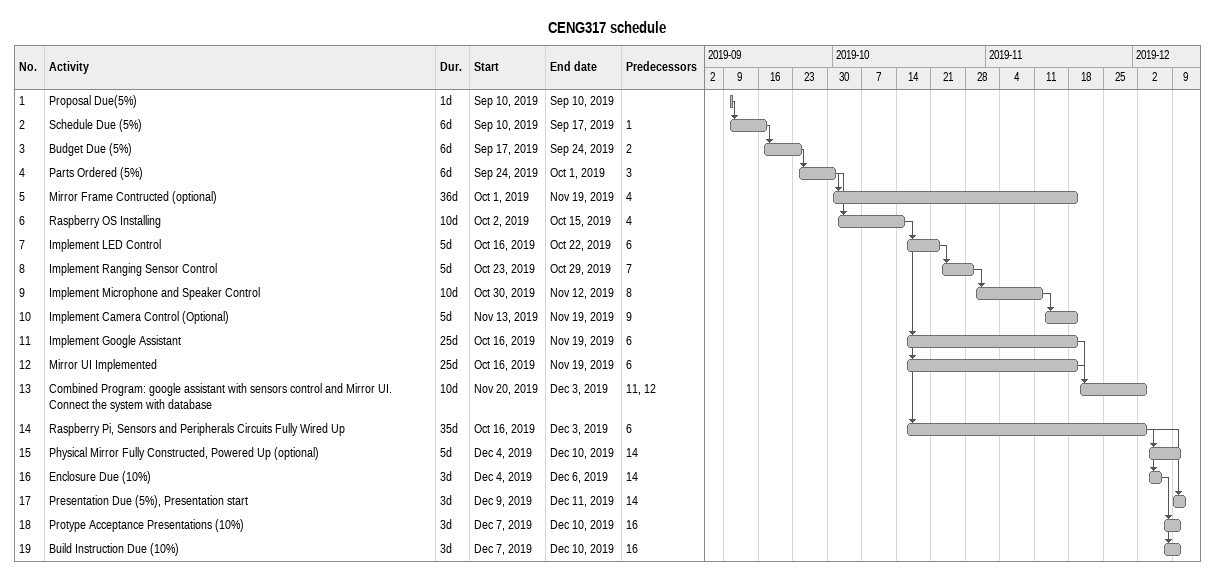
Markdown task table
CENG317 schedule

| ID | Task | Duration | Start | Finish | Predecessors |
|---|---|---|---|---|---|
| 1 | Proposal Due(5%) | 1d | 2019-09-10 | 2019-09-10 |  |
| 2 | Schedule Due (5%) | 6d | 2019-09-10 | 2019-09-17 | 1 |
| 3 | Budget Due (5%) | 6d | 2019-09-17 | 2019-09-24 | 2 |
| 4 | Parts Ordered (5%) | 6d | 2019-09-24 | 2019-10-01 | 3 |
| 5 | Mirror Frame Contructed (optional) | 36d | 2019-10-01 | 2019-11-19 | 4 |
| 6 | Raspberry OS Installing | 10d | 2019-10-02 | 2019-10-15 | 4 |
| 7 | Implement LED Control | 5d | 2019-10-16 | 2019-10-22 | 6 |
| 8 | Implement Ranging Sensor Control | 5d | 2019-10-23 | 2019-10-29 | 7 |
| 9 | Implement Microphone and Speaker Control | 10d | 2019-10-30 | 2019-11-12 | 8 |
| 10 | Implement Camera Control (Optional) | 5d | 2019-11-13 | 2019-11-19 | 9 |
| 11 | Implement Google Assistant | 25d | 2019-10-16 | 2019-11-19 | 6 |
| 12 | Mirror UI Implemented | 25d | 2019-10-16 | 2019-11-19 | 6 |
| 13 | Combined Program: google assistant with sensors control and Mirror UI. Connect the system with database | 10d | 2019-11-20 | 2019-12-03 | 11, 12 |
| 14 | Raspberry Pi, Sensors and Peripherals Circuits Fully Wired Up | 35d | 2019-10-16 | 2019-12-03 | 6 |
| 15 | Physical Mirror Fully Constructed, Powered Up (optional) | 5d | 2019-12-04 | 2019-12-10 | 14 |
| 16 | Enclosure Due (10%) | 3d | 2019-12-04 | 2019-12-06 | 14 |
| 17 | Presentation Due (5%), Presentation start | 3d | 2019-12-09 | 2019-12-11 | 14 |
| 18 | Protype Acceptance Presentations (10%) | 3d | 2019-12-07 | 2019-12-10 | 16 |
| 19 | Build Instruction Due (10%) | 3d | 2019-12-07 | 2019-12-10 | 16 |
